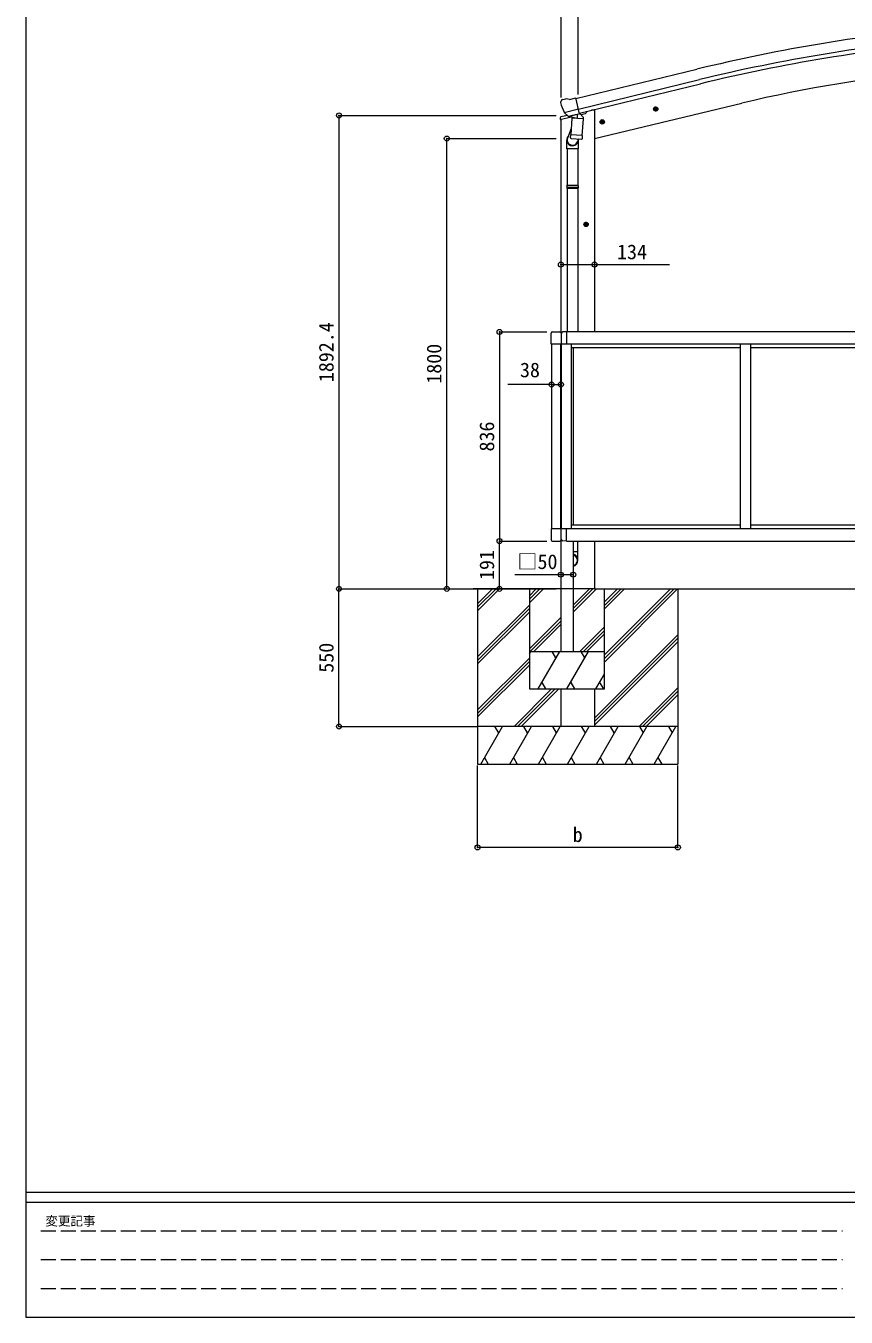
# Model space of a CAD drawing. Units: millimetres at full size. Extents: x -5590 to 5652, y -3902 to 3858.
# Drawn here: x -5590 to -2313, y -3902 to 1259 of the extents above; entities that cross this region are included whole.
import ezdxf
from ezdxf.enums import TextEntityAlignment as Align

# ---------------------------------------------------------------- set-up
doc = ezdxf.new("R2010")
doc.units = ezdxf.units.MM
doc.header["$LTSCALE"] = 20
doc.header["$PDMODE"] = 32
doc.header["$PDSIZE"] = 20
doc.linetypes.add('DASHED3', pattern=[4, 3, -1])
for name, color, linetype, lineweight in [('0-A_寸法', 6, 'Continuous', 9), ('1-0_FRAME', 7, 'Continuous', 9), ('1-A', 6, 'Continuous', 9), ('F-0_240', 7, 'Continuous', 9)]:
    doc.layers.add(name, color=color, linetype=linetype, lineweight=lineweight)
doc.styles.add('ＭＳ ゴシック', font='')
doc.styles.get('ＭＳ ゴシック').set_extended_font_data('MS Gothic')

msp = doc.modelspace()

# ---------------------------------------------------------------- linework, layer by layer
at = {"layer": '0-A_寸法'}
for p, q in [((-4339.2, 901.34), (-4339.2, -991.06)), ((-3908.54, -991.06), (-3908.54, 808.92)), ((-3452.37, 304.99), (-3318.37, 304.99)), ((-3697.64, 35.94), (-3697.64, -800.06)), ((-4339.2, -1541.06), (-4339.2, -991.06))]:
    msp.add_line(p, q, dxfattribs=at)
at = {"layer": '1-0_FRAME', "color": 6}
for p, q in [((-3452.37, 1460.77), (-3452.37, 973.21)), ((-3385.37, 1460.77), (-3385.37, 984.34)), ((-4339.2, 901.34), (-3470.89, 901.34)), ((-3908.54, 808.92), (-3470.89, 808.92)), ((-3318.37, 304.99), (-3018.37, 304.99)), ((-3697.64, 35.94), (-3509.38, 35.94)), ((-3490.37, -174.29), (-3664.56, -174.29)), ((-3490.37, -174.29), (-3452.37, -174.29)), ((-3697.64, -800.06), (-3509.38, -800.06)), ((-3636.71, -934.21), (-3403.37, -934.21)), ((-4339.2, -991.06), (-3785.37, -991.06)), ((-3908.54, -991.06), (-3470.89, -991.06)), ((-3697.64, -991.06), (-3509.38, -991.06)), ((-4339.2, -1541.06), (-3785.37, -1541.06)), ((-3785.37, -2024.38), (-3785.37, -1696.92)), ((-2985.37, -2024.38), (-2985.37, -1696.92)), ((-2985.37, -2024.38), (-3785.37, -2024.38))]:
    msp.add_line(p, q, dxfattribs=at)
at = {"layer": '1-0_FRAME', "color": 4}
for p, q in [((-3392.32, 968.54), (-2909.4, 1085.84)), ((-3382.3, 926.77), (-2899.26, 1044.1)), ((-3378.32, 910.2), (-2895.24, 1027.53)), ((-3318.37, 808.82), (-2729.58, 950.17)), ((-3452.37, 885.83), (-3452.37, 34.2)), ((-3318.37, 921.94), (-3329.99, 921.94)), ((-3318.37, 921.94), (-3318.37, 36.04)), ((-3450.87, 23.04), (-3451.37, 23.04)), ((-3450.87, 30.24), (-3450.87, -12.66)), ((-3430.37, 36.53), (-3445.65, 35.74)), ((-3430.37, 36.53), (-3430.37, -12.66)), ((-1998.37, 36.04), (-3430.37, 36.04)), ((-3490.37, -12.66), (-3490.37, -751.38)), ((-3452.37, -751.26), (-3452.37, -12.66)), ((-3450.87, -11.96), (-3451.37, -11.96)), ((-3430.37, -12.66), (-3450.87, -12.66)), ((-3450.37, -751.26), (-3450.37, -12.66)), ((-1998.37, -12.46), (-3430.37, -12.46)), ((-3410.37, -751.46), (-3410.37, -12.46)), ((-2734.37, -27.96), (-3410.37, -27.96)), ((-3402.37, -735.96), (-3402.37, -27.96)), ((-2734.37, -751.46), (-2734.37, -12.46)), ((-2694.37, -751.46), (-2694.37, -12.46)), ((-2018.37, -27.96), (-2694.37, -27.96)), ((-3451.37, -794.96), (-3451.37, -751.26)), ((-3450.87, -752.08), (-3451.37, -752.08)), ((-3430.37, -751.26), (-3450.87, -751.26)), ((-3450.87, -794.17), (-3450.87, -751.26)), ((-3430.37, -800.46), (-3430.37, -751.26)), ((-1998.37, -751.46), (-3430.37, -751.46)), ((-2734.37, -735.96), (-3410.37, -735.96)), ((-2018.37, -735.96), (-2694.37, -735.96)), ((-3450.87, -787.08), (-3451.37, -787.08)), ((-3430.37, -800.46), (-3445.65, -799.66)), ((-3430.37, -799.96), (-1998.37, -799.96)), ((-3318.37, -799.96), (-3318.37, -991.06))]:
    msp.add_line(p, q, dxfattribs=at)
at = {"layer": '1-0_FRAME'}
for p, q in [((-3453.8, 953.55), (-3453.52, 952.4)), ((-3449.58, 962.12), (-3453.43, 955.83)), ((-3446.48, 964.37), (-3433.3, 967.54)), ((-3418.74, 964.86), (-3432, 967.56)), ((-3418.74, 964.86), (-3392.81, 971.09)), ((-3083.34, 924.38), (-3063.89, 929.05)), ((-3078.78, 932.16), (-3080.91, 924.96)), ((-3071.48, 933.91), (-3078.78, 932.16)), ((-3071.28, 916.99), (-3075.95, 936.44)), ((-3066.31, 928.46), (-3071.48, 933.91)), ((-3454.92, 885.22), (-3412.22, 895.47)), ((-3454.92, 892.11), (-3454.92, 885.22)), ((-3426.42, 901.32), (-3452.62, 895.02)), ((-3439.74, 913.24), (-3382.23, 927.05)), ((-3422.89, 898.33), (-3439.27, 912.82)), ((-3420.18, 897.77), (-3412.66, 899.57)), ((-3419.34, 897.87), (-3417.81, 898.24)), ((-3417.81, 898.24), (-3381.11, 907.05)), ((-3415.98, 898.01), (-3416.03, 897.27)), ((-3415.27, 896.23), (-3389.46, 889.79)), ((-3408.35, 890.88), (-3413.03, 824.05)), ((-3362.67, 887.69), (-3408.35, 890.88)), ((-3406.58, 894.06), (-3406.81, 890.78)), ((-3387.06, 905.23), (-3388.08, 890.62)), ((-3381.11, 907.05), (-3379.58, 907.42)), ((-3378.03, 909.52), (-3377.08, 909.46)), ((-3377.08, 909.46), (-3363.77, 894.14)), ((-3373.09, 904.86), (-3354.2, 909.4)), ((-3367.34, 820.85), (-3362.67, 887.69)), ((-3363.77, 894.14), (-3364.21, 887.8)), ((-3350.37, 917.57), (-3350.37, 914.26)), ((-3297.26, 873.02), (-3277.81, 877.69)), ((-3292.7, 880.8), (-3294.83, 873.6)), ((-3285.4, 882.55), (-3292.7, 880.8)), ((-3285.2, 865.63), (-3289.87, 885.08)), ((-3280.23, 877.11), (-3285.4, 882.55)), ((-3068.45, 921.27), (-3066.31, 928.46)), ((-3411.3, 848.81), (-3425.99, 810.26)), ((-3282.37, 869.91), (-3280.23, 877.11)), ((-3429.36, 768.18), (-3429.36, 802.53)), ((-3413.89, 811.58), (-3413.02, 824.05)), ((-3413.49, 810.22), (-3413.49, 810.22)), ((-3367.34, 820.85), (-3413.03, 824.05)), ((-3412.04, 809.44), (-3370.35, 806.53)), ((-3381.96, 807.34), (-3386.51, 796.02)), ((-3383.36, 802.83), (-3383.36, 768.18)), ((-3367.35, 820.85), (-3368.24, 808.16)), ((-3383.36, 768.18), (-3429.36, 768.18)), ((-3427.36, 768.18), (-3427.36, 621.48)), ((-3385.36, 768.18), (-3385.36, 621.48)), ((-3429.36, 619.48), (-3428.36, 621.48)), ((-3383.36, 619.48), (-3429.36, 619.48)), ((-3384.36, 621.48), (-3428.36, 621.48)), ((-3383.36, 619.48), (-3384.36, 621.48)), ((-3383.36, 619.48), (-3383.36, 611.48)), ((-3383.36, 611.48), (-3429.36, 611.48)), ((-3384.36, 609.48), (-3428.36, 609.48)), ((-3427.36, 609.48), (-3427.36, 36.04)), ((-3385.36, 609.48), (-3385.36, 36.04)), ((-3383.36, 611.48), (-3384.36, 609.48)), ((-3341.87, 465.44), (-3361.87, 465.44)), ((-3351.87, 472.94), (-3358.37, 469.19)), ((-3358.37, 469.19), (-3358.37, 461.69)), ((-3351.87, 455.44), (-3351.87, 475.44)), ((-3345.37, 469.19), (-3351.87, 472.94)), ((-3358.37, 461.69), (-3351.87, 457.93)), ((-3491.37, -12.66), (-3491.37, 31.04)), ((-3485.87, 36.54), (-3456.87, 36.54)), ((-3451.37, 31.04), (-3451.37, -12.66)), ((-3450.87, 23.04), (-3451.37, 23.04)), ((-3451.37, -12.66), (-3491.37, -12.66)), ((-3450.87, -11.96), (-3451.37, -11.96)), ((-3491.37, -751.26), (-3491.37, -794.96)), ((-3451.37, -751.26), (-3491.37, -751.26)), ((-3451.37, -794.96), (-3451.37, -751.26)), ((-3485.87, -800.46), (-3456.87, -800.46)), ((-3453.37, -798.42), (-3453.37, -1241.06)), ((-3403.37, -799.75), (-3403.37, -1241.06)), ((-3386.34, -799.76), (-3386.34, -842.41)), ((-3384.34, -842.41), (-3403.37, -842.41)), ((-3384.34, -877.06), (-3384.34, -842.41)), ((-3318.37, -991.06), (-3802.65, -991.06)), ((-3785.37, -991.06), (-3785.37, -1691.06)), ((-3785.37, -1050.43), (-3726, -991.06)), ((-3785.37, -1064.57), (-3711.85, -991.06)), ((-3785.37, -1078.72), (-3697.71, -991.06)), ((-3578.37, -991.06), (-3578.37, -1391.06)), ((-3578.37, -1018.41), (-3551.02, -991.06)), ((-3578.37, -1032.55), (-3536.88, -991.06)), ((-3578.37, -1046.69), (-3522.73, -991.06)), ((-3403.37, -1083.83), (-3310.6, -991.06)), ((-3403.37, -1069.68), (-3324.74, -991.06)), ((-3403.37, -1055.54), (-3338.89, -991.06)), ((-3318.37, -991.06), (-1309.02, -991.06)), ((-3278.37, -1391.06), (-3278.37, -991.06)), ((-3278.37, -1042.91), (-3226.52, -991.06)), ((-3278.37, -1071.19), (-3198.23, -991.06)), ((-3278.37, -1057.05), (-3212.38, -991.06)), ((-3278.37, -1255.04), (-3014.39, -991.06)), ((-3278.37, -1283.32), (-2986.1, -991.06)), ((-3278.37, -1269.18), (-3000.24, -991.06)), ((-2985.37, -991.06), (-2985.37, -1691.06)), ((-3785.37, -1262.56), (-3578.37, -1055.56)), ((-3785.37, -1276.7), (-3578.37, -1069.71)), ((-3785.37, -1290.85), (-3578.37, -1083.85)), ((-3578.37, -1230.54), (-3453.37, -1105.54)), ((-3574.75, -1241.06), (-3453.37, -1119.68)), ((-3560.6, -1241.06), (-3453.37, -1133.83)), ((-3376.76, -1241.06), (-3278.37, -1142.67)), ((-3362.61, -1241.06), (-3278.37, -1156.82)), ((-3348.47, -1241.06), (-3278.37, -1170.96)), ((-3318.37, -1507.17), (-2985.37, -1174.17)), ((-3318.37, -1521.31), (-2985.37, -1188.32)), ((-3318.37, -1535.46), (-2985.37, -1202.46)), ((-3785.37, -1474.69), (-3578.37, -1267.7)), ((-3785.37, -1488.84), (-3578.37, -1281.84)), ((-3578.37, -1250.88), (-3572.7, -1241.06)), ((-3578.37, -1241.06), (-3278.37, -1241.06)), ((-3543.83, -1391.06), (-3457.23, -1241.06)), ((-3472.23, -1267.04), (-3487.23, -1241.06)), ((-3428.36, -1391.06), (-3341.76, -1241.06)), ((-3356.76, -1267.04), (-3371.76, -1241.06)), ((-3785.37, -1502.98), (-3578.37, -1295.98)), ((-3312.89, -1391.06), (-3278.37, -1331.26)), ((-3639.6, -1541.06), (-3489.6, -1391.06)), ((-3625.46, -1541.06), (-3475.46, -1391.06)), ((-3611.32, -1541.06), (-3461.32, -1391.06)), ((-3578.37, -1391.06), (-3278.37, -1391.06)), ((-3528.83, -1365.08), (-3513.84, -1391.06)), ((-3453.37, -1391.06), (-3453.37, -1541.06)), ((-3413.36, -1365.08), (-3398.36, -1391.06)), ((-3318.37, -1391.06), (-3318.37, -1541.06)), ((-3297.89, -1365.08), (-3282.89, -1391.06)), ((-3140.12, -1541.06), (-2985.37, -1386.31)), ((-3125.98, -1541.06), (-2985.37, -1400.45)), ((-3111.84, -1541.06), (-2985.37, -1414.59)), ((-2985.37, -1541.06), (-3785.37, -1541.06)), ((-3772.66, -1691.06), (-3686.06, -1541.06)), ((-3701.06, -1567.04), (-3716.06, -1541.06)), ((-3657.19, -1691.06), (-3570.59, -1541.06)), ((-3585.59, -1567.04), (-3600.59, -1541.06)), ((-3541.72, -1691.06), (-3455.12, -1541.06)), ((-3470.12, -1567.04), (-3485.12, -1541.06)), ((-3426.25, -1691.06), (-3339.65, -1541.06)), ((-3354.65, -1567.04), (-3369.65, -1541.06)), ((-3310.78, -1691.06), (-3224.18, -1541.06)), ((-3239.18, -1567.04), (-3254.18, -1541.06)), ((-3195.31, -1691.06), (-3108.71, -1541.06)), ((-3138.71, -1541.06), (-3123.71, -1567.04)), ((-3079.84, -1691.06), (-2993.24, -1541.06)), ((-3023.24, -1541.06), (-3008.24, -1567.04)), ((-3785.37, -1691.06), (-2985.37, -1691.06)), ((-3757.66, -1665.08), (-3742.66, -1691.06)), ((-3642.19, -1665.08), (-3627.19, -1691.06)), ((-3526.72, -1665.08), (-3511.72, -1691.06)), ((-3411.25, -1665.08), (-3396.25, -1691.06)), ((-3295.78, -1665.08), (-3280.78, -1691.06)), ((-3180.31, -1665.08), (-3165.31, -1691.06)), ((-3064.84, -1665.08), (-3049.84, -1691.06))]:
    msp.add_line(p, q, dxfattribs=at)
for points in [[(-3387.38, 905.64), (-3377.66, 907.97), (-3392.81, 971.09)], [(-3440.01, 913.82), (-3439.43, 912.98), (-3439.27, 912.82)], [(-3387.38, 905.64), (-3387.61, 905.49), (-3412.38, 899.54), (-3412.66, 899.57)], [(-3080.91, 924.96), (-3075.74, 919.52), (-3068.45, 921.27)], [(-3294.83, 873.6), (-3289.66, 868.16), (-3282.37, 869.91)], [(-3429.36, 619.48), (-3429.36, 611.48), (-3428.36, 609.48)], [(-3351.87, 457.93), (-3345.37, 461.69), (-3345.37, 469.19)]]:
    msp.add_lwpolyline(points, dxfattribs=at)
for centre, radius in [((-3073.61, 926.71), 8.5), ((-3073.61, 926.71), 7.7), ((-3073.61, 926.71), 6.5), ((-3287.53, 875.35), 8.5), ((-3287.53, 875.35), 7.7), ((-3287.53, 875.35), 6.5), ((-3351.87, 465.44), 8.5), ((-3351.87, 465.44), 7.7), ((-3351.87, 465.44), 6.5)]:
    msp.add_circle(centre, radius, dxfattribs=at)
at = {"layer": '1-0_FRAME', "color": 4}
for centre, radius, start, end in [((-1267.87, -5672.2), 6954.55, 95.15276, 103.65276), ((-1267.87, -5672.2), 6911.6, 95.15276, 103.65276), ((-1267.87, -5672.2), 6894.55, 95.15276, 103.65276), ((-1487.64, -4222.89), 5320.05, 95, 103.5), ((-3445.37, 30.24), 5.5, 93, 180), ((-3456.87, -794.96), 5.5, 270, 0), ((-3445.37, -794.17), 5.5, 180, 267)]:
    msp.add_arc(centre, radius, start, end, dxfattribs=at)
at = {"layer": '1-0_FRAME'}
for centre, radius, start, end in [((-3256.71, 999.65), 202.4, 193.5, 205.09125), ((-3445.31, 959.51), 5, 103.5, 148.5), ((-3432.6, 964.62), 3, 78.5, 103.5), ((-3451.92, 892.11), 3, 103.5, 180), ((-3419.46, 898.36), 0.5, 248.23754, 283.5), ((-3416.47, 898.05), 0.5, 356, 103.5), ((-3415.03, 897.2), 1, 176, 256), ((-3389.1, 890.76), 1.03, 250.03897, 351.96569), ((-3386.46, 905.15), 0.604, 100.59842, 172.20595), ((-3379.7, 907.9), 0.5, 283.5, 318.76246), ((-3355.37, 914.26), 5, 283.5, 0), ((-3399.36, 802.53), 30, 177.45142, 180), ((-3411.95, 811.41), 1.95, 175.04017, 217.47766), ((-3411.9, 811.44), 2, 217.40962, 266), ((-3370.21, 808.52), 2, 266, 349.46843), ((-3485.87, 31.04), 5.5, 90, 180), ((-3456.87, 31.04), 5.5, 0, 90), ((-3485.87, -794.96), 5.5, 180, 270), ((-3456.87, -794.96), 5.5, 270, 0)]:
    msp.add_arc(centre, radius, start, end, dxfattribs=at)
for centre, major_axis, ratio, start_param, end_param in [((-3450.88, 954.26), (-1.57, -2.57), 0.99628, 4.712389, 5.4996506), ((-3420.9, 900.59), (-0.73, -2.92), 0.997631, 5.8041905, 6.6006116), ((-3420.85, 900.81), (2.63, 3.16), 0.650902, 4.0958226, 4.1686332), ((-3420.88, 900.69), (-0.73, -2.92), 0.997631, 0.3902369, 0.4789948), ((-3406.36, 802.83), (23, 0), 0.996195, 2.3585569, 6.3253237), ((-3406.36, 802.83), (21, 0), 0.996195, 2.7786684, 5.9512394), ((-3407.34, -875.32), (-23, 0), 0.996195, 3.1415927, 4.5386171), ((-3407.34, -877.06), (-23, 0), 0.996195, 3.1415927, 4.5386171), ((-3407.34, -877.06), (21, 0), 0.996195, 4.9029045, 7.6634661), ((-3407.34, -877.06), (0, -23.43), 0.981806, 0.1737718, 1.5707963)]:
    msp.add_ellipse(centre, major_axis=major_axis, ratio=ratio, start_param=start_param, end_param=end_param, dxfattribs=at)
at = {"layer": '1-0_FRAME', "color": 6}
for p in [(-4339.2, 901.34), (-3908.54, 808.92), (-3452.37, 304.99), (-3318.37, 304.99), (-3697.64, 35.94), (-3490.37, -174.29), (-3452.37, -174.29), (-3697.64, -800.06), (-3453.37, -934.21), (-3403.37, -934.21), (-4339.2, -991.06), (-3908.54, -991.06), (-3697.64, -991.06), (-4339.2, -1541.06), (-3785.37, -2024.38), (-2985.37, -2024.38)]:
    msp.add_point(p, dxfattribs=at)
at = {"layer": '1-A'}
msp.add_line((-3697.64, -991.06), (-3697.64, -800.06), dxfattribs=at)
at = {"layer": 'F-0_240', "color": 5}
for p, q in [((-5590.3, 3858.23), (-5590.3, -3901.77)), ((-5590.3, -3401.77), (5369.7, -3401.77)), ((-5590.3, -3441.77), (3591.86, -3441.77)), ((-5590.3, -3901.77), (5369.7, -3901.77))]:
    msp.add_line(p, q, dxfattribs=at)
at = {"layer": 'F-0_240', "color": 4, "linetype": 'DASHED3'}
for p, q in [((-5530.3, -3556.77), (-2328.14, -3556.77)), ((-5530.3, -3671.77), (-2328.14, -3671.77)), ((-5530.3, -3786.77), (-2328.14, -3786.77))]:
    msp.add_line(p, q, dxfattribs=at)

# ---------------------------------------------------------------- texts
at = {"layer": '1-0_FRAME', "style": 'ＭＳ ゴシック'}
for s, p in [('134', (-3228.37, 308.99)), ('38', (-3616.1, -162.87)), ('□50', (-3626.09, -929.33)), ('b', (-3405.37, -2020.38))]:
    msp.add_text(s, height=58.65, dxfattribs=at).set_placement(p, align=Align.BOTTOM_LEFT)
for s, p in [('1892.4', (-4343.2, -164.86)), ('1800', (-3912.54, -171.07)), ('836', (-3701.64, -442.06)), ('191', (-3701.64, -955.56)), ('550', (-4343.2, -1326.06))]:
    msp.add_text(s, height=58.65, rotation=90, dxfattribs=at).set_placement(p, align=Align.BOTTOM_LEFT)
at = {"layer": 'F-0_240', "style": 'ＭＳ ゴシック'}
msp.add_text('変更記事', height=36.66, dxfattribs=at).set_placement((-5512.15, -3546.77), align=Align.BOTTOM_LEFT)

doc.saveas('drawing.dxf')
